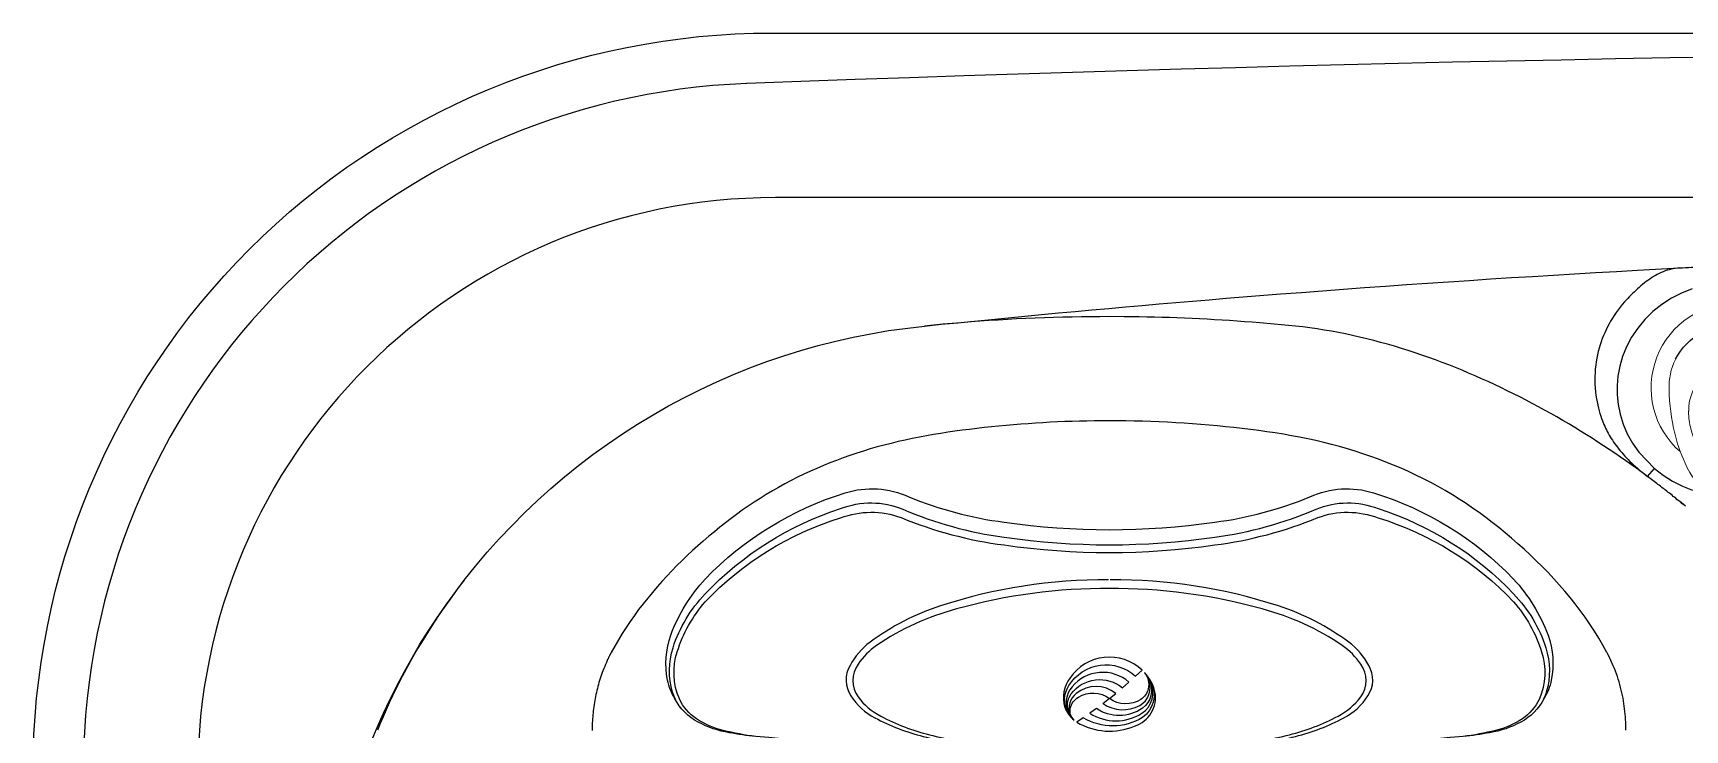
# Model space of a CAD drawing. Extents: x 832 to 912, y 781 to 934.
# Drawn here: x 832.36 to 859.19, y 879.35 to 890.68 of the extents above; entities that cross this region are included whole.
import ezdxf

# ---------------------------------------------------------------- set-up
doc = ezdxf.new("R2010")
doc.units = 0
doc.header["$MEASUREMENT"] = 0
for name, color, linetype in [('1', 4, 'Continuous'), ('1_CYAN', 4, 'Continuous'), ('2', 2, 'Continuous'), ('SPA', 2, 'Continuous')]:
    doc.layers.add(name, color=color, linetype=linetype)

# ---------------------------------------------------------------- blocks, each defined once
blk = doc.blocks.new('72')
at = {"color": 4, "linetype": 'Continuous', "lineweight": 15}
for start, end in [(220.7492, 142.9494), (165.1969, 197.8132)]:
    blk.add_arc((0, 0), 1.375, start, end, dxfattribs=at)
at = {"layer": '1', "linetype": 'Continuous', "lineweight": 15}
blk.add_line((-1.521, -0.646), (-1.523, -0.644), dxfattribs=at)
at = {"layer": '1', "linetype": 'Continuous', "lineweight": 15, "flags": 128}
blk.add_lwpolyline([(-0.81, 0.621), (-0.905, 0.587), (-0.999, 0.549), (-1.092, 0.505), (-1.181, 0.456), (-1.267, 0.4), (-1.347, 0.337), (-1.405, 0.282), (-1.457, 0.221), (-1.487, 0.176), (-1.512, 0.128), (-1.531, 0.077), (-1.544, 0.02), (-1.546, -0.039), (-1.539, -0.097), (-1.522, -0.153), (-1.5, -0.203), (-1.472, -0.25), (-1.44, -0.294), (-1.381, -0.359), (-1.315, -0.416), (-1.244, -0.468), (-1.149, -0.525), (-1.05, -0.576), (-0.948, -0.619), (-0.844, -0.658)], dxfattribs=at)
at = {"layer": '1', "linetype": 'Continuous', "lineweight": 15}
for centre, radius, start, end in [((-0.187, -1.448), 2.451, 102.0442, 114.7624), ((0.104, -2.603), 3.642, 92.0665, 102.7282), ((0.021, 0.084), 0.954, 70.8918, 92.891), ((-0.734, -0.399), 1.272, 112.1545, 143.4931), ((-0.148, 0), 0.873, 137.3551, 181.5716), ((-1.223, -0.024), 0.655, 144.4276, 215.6266), ((-0.141, -0.046), 0.88, 178.584, 220.1541), ((-0.741, 0.343), 1.261, 216.4207, 247.5271), ((-0.154, 1.5), 2.557, 245.294, 257.3674), ((0.073, 2.388), 3.473, 256.4351, 268.374), ((0.016, -0.096), 0.988, 267.5789, 296.8901)]:
    blk.add_arc(centre, radius, start, end, dxfattribs=at)
at = {"layer": '1'}
for centre, radius, start, end in [((-0.036, -0.025), 1.076, 297.6393, 69.9241), ((-0.802, 0.605), 0.0177, 309.977, 117.7542), ((-0.836, -0.631), 0.028, 253.5221, 38.0725)]:
    blk.add_arc(centre, radius, start, end, dxfattribs=at)
at = {"layer": '1', "color": 3, "linetype": 'Continuous', "lineweight": 15}
for points, knots in [([(-0.605, -0.743), (-0.647, -0.733), (-0.729, -0.712), (-0.85, -0.673), (-0.969, -0.629), (-1.086, -0.577), (-1.185, -0.524), (-1.266, -0.473), (-1.331, -0.426), (-1.391, -0.373), (-1.446, -0.315), (-1.494, -0.251), (-1.526, -0.192), (-1.545, -0.142), (-1.556, -0.103), (-1.563, -0.064), (-1.566, -0.024), (-1.564, 0.016), (-1.557, 0.056), (-1.546, 0.094), (-1.527, 0.144), (-1.495, 0.202), (-1.446, 0.266), (-1.391, 0.324), (-1.33, 0.376), (-1.266, 0.423), (-1.185, 0.475), (-1.087, 0.528), (-0.971, 0.58), (-0.851, 0.625), (-0.73, 0.663), (-0.648, 0.684), (-0.607, 0.694)], [0, 0, 0, 0, 0.049918, 0.099848, 0.149772, 0.199708, 0.249758, 0.281163, 0.312549, 0.343847, 0.375097, 0.406409, 0.43777, 0.453463, 0.469146, 0.48481, 0.500452, 0.516071, 0.531676, 0.547279, 0.562891, 0.594116, 0.625338, 0.65655, 0.687781, 0.719016, 0.750242, 0.800203, 0.850202, 0.900166, 0.950083, 1, 1, 1, 1]), ([(-0.607, 0.694), (-0.587, 0.699), (-0.548, 0.707), (-0.508, 0.711), (-0.488, 0.713)], [0, 0, 0, 0, 0.499996, 1, 1, 1, 1]), ([(-0.432, 0.718), (-0.441, 0.717), (-0.46, 0.716), (-0.479, 0.714), (-0.488, 0.713)], [0, 0, 0, 0, 0.503897, 1, 1, 1, 1]), ([(-0.302, 0.718), (-0.325, 0.719), (-0.368, 0.721), (-0.411, 0.719), (-0.432, 0.718)], [0, 0, 0, 0, 0.515264, 1, 1, 1, 1]), ([(-0.029, 0.638), (-0.052, 0.649), (-0.097, 0.671), (-0.163, 0.693), (-0.225, 0.708), (-0.265, 0.714), (-0.284, 0.716)], [0, 0, 0, 0, 0.2871549, 0.5493861, 0.7868935, 1, 1, 1, 1]), ([(0.36, -0.024), (0.359, 0.002), (0.358, 0.054), (0.345, 0.133), (0.33, 0.192), (0.317, 0.232), (0.31, 0.252), (0.302, 0.272), (0.293, 0.293), (0.284, 0.313), (0.274, 0.333), (0.257, 0.365), (0.23, 0.407), (0.191, 0.46), (0.145, 0.511), (0.092, 0.559), (0.034, 0.602), (-0.008, 0.626), (-0.029, 0.638)], [0, 0, 0, 0, 0.095821, 0.193894, 0.294492, 0.320678, 0.347244, 0.374185, 0.401486, 0.429141, 0.457148, 0.485334, 0.563526, 0.642838, 0.730397, 0.819135, 0.909028, 1, 1, 1, 1]), ([(-0.031, -0.684), (-0.01, -0.672), (0.032, -0.65), (0.089, -0.608), (0.143, -0.56), (0.184, -0.515), (0.216, -0.474), (0.24, -0.44), (0.261, -0.405), (0.28, -0.37), (0.294, -0.339), (0.305, -0.314), (0.321, -0.272), (0.341, -0.206), (0.357, -0.114), (0.359, -0.054), (0.36, -0.024)], [0, 0, 0, 0, 0.089465, 0.177985, 0.265807, 0.356658, 0.40795, 0.458748, 0.509015, 0.558748, 0.607996, 0.633599, 0.659069, 0.775989, 0.88959, 1, 1, 1, 1]), ([(-0.469, -0.763), (-0.492, -0.761), (-0.538, -0.758), (-0.583, -0.748), (-0.605, -0.743)], [0, 0, 0, 0, 0.500007, 1, 1, 1, 1]), ([(-0.469, -0.763), (-0.458, -0.763), (-0.435, -0.765), (-0.412, -0.765), (-0.4, -0.765)], [0, 0, 0, 0, 0.497126, 1, 1, 1, 1]), ([(-0.283, -0.76), (-0.263, -0.758), (-0.223, -0.752), (-0.162, -0.737), (-0.096, -0.715), (-0.053, -0.695), (-0.031, -0.684)], [0, 0, 0, 0, 0.219659, 0.459288, 0.719297, 1, 1, 1, 1])]:
    blk.add_open_spline(points, degree=3, knots=knots, dxfattribs=at)
for points in [[(-0.302, 0.718), (-0.284, 0.716)], [(-0.4, -0.765), (-0.303, -0.762)]]:
    blk.add_open_spline(points, degree=1, dxfattribs=at)
at = {"layer": '1', "linetype": 'Continuous', "lineweight": 15}
blk.add_open_spline([(-0.283, -0.76), (-0.303, -0.762)], degree=1, dxfattribs=at)
blk = doc.blocks.new('Pillow07')
at = {"layer": '1_CYAN', "color": 4, "linetype": 'Continuous'}
blk.add_lwpolyline([(-2.358, -0.87, -0.006603), (-5.745, -0.616, -0.021924), (-6.178, -0.554, -0.081502), (-6.683, -0.382, -0.155149), (-7.057, -0.002, -0.083013), (-7.178, 0.3, -0.136326), (-7.125, 1.034, -0.096778), (-6.565, 1.944, -0.127397), (-4.291, 3.344, -0.186872), (-3.258, 3.28, 0.065625), (-1.71, 2.868, 0.071435), (1.71, 2.868, 0.065625), (3.258, 3.28, -0.186872), (4.291, 3.344, -0.127397), (6.565, 1.944, -0.096778), (7.125, 1.034, -0.136326), (7.178, 0.3, -0.083013), (7.057, -0.002, -0.155149), (6.683, -0.382, -0.081502), (6.178, -0.554, -0.021924), (5.745, -0.616, -0.006603), (2.358, -0.87, -0.02343)], format="xyb", close=True, dxfattribs=at)
at = {"layer": '1_CYAN', "color": 3, "linetype": 'Continuous'}
for points in [[(-7.051, -0.007, -0.035917), (-7.097, 0.106, -0.150356), (-7.089, 0.827, -0.114334), (-6.565, 1.702, -0.12673), (-4.367, 3.088, -0.194366), (-3.357, 3.079, 0.069606), (-1.71, 2.626, 0.073636), (1.71, 2.626, 0.069606), (3.357, 3.079, -0.194366), (4.367, 3.088, -0.12673), (6.565, 1.702, -0.114334), (7.089, 0.827, -0.150356), (7.097, 0.106, -0.034443), (7.053, -0.003)], [(-5.745, -0.616, -0.03429), (-6.274, -0.516, -0.087533), (-6.708, -0.327, -0.132713), (-6.986, -0.006, -0.179167), (-7.021, 0.761, -0.10283), (-6.565, 1.573, -0.130003), (-4.366, 2.938, -0.182201), (-3.385, 2.942, 0.065189), (-1.71, 2.497, 0.071467), (1.71, 2.497, 0.065189), (3.385, 2.942, -0.182201), (4.366, 2.938, -0.130003), (6.565, 1.573, -0.10283), (7.021, 0.761, -0.179167), (6.986, -0.006, -0.132713), (6.708, -0.327, -0.087533), (6.274, -0.516, -0.03429), (5.745, -0.616)], [(-0.014, 1.929, 0.082097), (-2.745, 1.506, 0.081749), (-3.889, 0.917, 0.10997), (-4.213, 0.537, 0.288824), (-4.2, 0.045, 0.128848), (-3.81, -0.311, 0.064282), (-3.023, -0.615, 0.029904), (-2.157, -0.782, 0.020061), (-1.104, -0.879, 0.013811), (0, -0.907, 0.013811), (1.104, -0.879, 0.020061), (2.157, -0.782, 0.029904), (3.023, -0.615, 0.064282), (3.81, -0.311, 0.128848), (4.2, 0.045, 0.288824), (4.213, 0.537, 0.10997), (3.889, 0.917, 0.081749), (2.745, 1.506, 0.082097), (0.014, 1.929)], [(0.011, 1.79, 0.069931), (-2.482, 1.457, 0.085576), (-3.783, 0.864, 0.092534), (-4.083, 0.559, 0.328712), (-4.083, 0.027, 0.110973), (-3.715, -0.285, 0.062647), (-2.923, -0.588, 0.030211), (-2.047, -0.756, 0.019896), (-1.004, -0.852, 0.013777), (0, -0.878, 0.013777), (1.004, -0.852, 0.019896), (2.047, -0.756, 0.030211), (2.923, -0.588, 0.062647), (3.715, -0.285, 0.110973), (4.083, 0.027, 0.328712), (4.083, 0.559, 0.092534), (3.783, 0.864, 0.085576), (2.482, 1.457, 0.069931), (-0.011, 1.79)], [(-0.673, -0.235, -0.282153), (-0.657, 0.213, -0.468167), (0.424, 0.365), (0.53, 0.464, 0.460953), (-0.64, 0.337, 0.238725), (-0.726, -0.14, 0.137161), (-0.575, -0.35, 0.261069), (-0.572, -0.35, 0.46986), (-0.572, -0.349, -0.265453), (-0.636, -0.154, -0.195188), (-0.504, 0.022, -0.314105), (0, 0), (0.103, 0.084, 0.355977), (-0.538, 0.084, 0.328478), (-0.641, -0.257, -0.416518), (-0.642, -0.26, -0.387302), (-0.648, -0.259, -0.279485), (-0.621, 0.078, -0.429748), (0.212, 0.176), (0.318, 0.268, 0.422176), (-0.607, 0.19, 0.293997), (-0.668, -0.234, -0.469659), (-0.669, -0.236, -0.320928), (-0.673, -0.236)], [(-0.103, -0.081, 0.285107), (0.492, -0.111, 0.365107), (0.641, 0.3, -0.389885), (0.642, 0.303, -0.434748), (0.648, 0.302, -0.361319), (0.536, -0.156, -0.307672), (-0.212, -0.163), (-0.318, -0.239, 0.290786), (0.528, -0.239, 0.371252), (0.668, 0.272, -0.388988), (0.669, 0.275, -0.244043), (0.673, 0.274, -0.383995), (0.537, -0.307, -0.280367), (-0.424, -0.313), (-0.53, -0.383, 0.237756), (0.409, -0.447, 0.379998), (0.74, 0.108, 0.130298), (0.575, 0.42, 0.419454), (0.572, 0.419, 0.370938), (0.572, 0.418, -0.227085), (0.632, 0.16, -0.183703), (0.51, -0.012, -0.310404), (0, 0), (-0.106, -0.083)]]:
    blk.add_lwpolyline(points, format="xyb", dxfattribs=at)
blk = doc.blocks.new('2010SOVEREIGN')
at = {"layer": '1', "color": 3}
blk.add_line((67.597, 90.03), (12.061, 90.03), dxfattribs=at)
for centre, radius, start, end in [((39.827, -655.505), 747.922, 87.836622, 92.163457), ((12.015, 80.692), 11.2, 92.1635, 178.0738), ((12.061, 80.643), 9.387, 90, 180)]:
    blk.add_arc(centre, radius, start, end, dxfattribs=at)
at = {"layer": 'SPA', "color": 3, "linetype": 'Continuous'}
blk.add_line((26.226, 85.498), (26.341, 85.627), dxfattribs=at)
at = {"layer": 'SPA', "color": 4}
blk.add_lwpolyline([(12, 92.705), (67.658, 92.705, -0.414214), (79.658, 80.705), (79.658, 12, -0.414214), (67.658, 0), (12, 0, -0.414214), (0, 12), (0, 80.705, -0.414214)], format="xyb", close=True, dxfattribs=at)
at = {"layer": 'SPA', "color": 2, "linetype": 'Continuous'}
for points in [[(19.926, 88.437), (20.266, 88.464), (20.607, 88.49), (20.948, 88.516), (21.288, 88.542), (21.629, 88.567), (21.97, 88.591), (22.311, 88.615), (22.652, 88.639), (22.993, 88.662), (23.334, 88.685), (23.675, 88.707), (24.016, 88.729), (24.357, 88.75), (24.698, 88.771), (25.039, 88.792), (25.38, 88.812), (25.721, 88.831), (26.062, 88.85), (26.745, 88.887)], [(26.745, 88.887), (26.794, 88.889), (26.843, 88.892), (26.892, 88.894), (26.94, 88.897), (26.989, 88.899), (27.038, 88.902), (27.087, 88.904), (27.136, 88.907), (27.185, 88.909), (27.233, 88.912), (27.282, 88.914), (27.331, 88.917), (27.38, 88.919), (27.429, 88.921), (27.478, 88.924), (27.526, 88.926), (27.575, 88.929), (27.624, 88.931), (27.722, 88.936)], [(14.479, 87.942), (14.751, 87.97), (15.023, 87.997), (15.295, 88.024), (15.567, 88.051), (15.84, 88.077), (16.112, 88.103), (16.384, 88.129), (16.656, 88.155), (16.929, 88.18), (17.201, 88.205), (17.473, 88.229), (17.746, 88.253), (18.018, 88.277), (18.291, 88.301), (18.563, 88.324), (18.836, 88.348), (19.108, 88.37), (19.381, 88.393), (19.926, 88.437)], [(7.006, 83.813), (7.189, 84.041), (7.379, 84.265), (7.574, 84.483), (7.776, 84.696), (7.982, 84.904), (8.195, 85.105), (8.413, 85.301), (8.635, 85.491), (8.863, 85.675), (9.096, 85.853), (9.333, 86.024), (9.575, 86.189), (9.821, 86.347), (10.071, 86.499), (10.325, 86.644), (10.582, 86.782), (10.843, 86.913), (11.108, 87.036), (11.376, 87.153), (11.646, 87.262), (11.92, 87.364), (12.196, 87.458), (12.475, 87.546), (12.756, 87.625), (13.039, 87.697), (13.324, 87.762), (13.61, 87.818), (13.899, 87.868), (14.479, 87.942)], [(5.493, 81.185), (5.59, 81.419), (5.693, 81.65), (5.801, 81.879), (5.914, 82.106), (6.032, 82.329), (6.156, 82.55), (6.285, 82.769), (6.419, 82.984), (6.559, 83.196), (6.703, 83.405), (7.006, 83.813)]]:
    blk.add_lwpolyline(points, dxfattribs=at)
at = {"layer": 'SPA', "color": 3, "linetype": 'Continuous'}
for points in [[(26.745, 88.887), (26.711, 88.884), (26.677, 88.88), (26.643, 88.874), (26.609, 88.867), (26.576, 88.858), (26.543, 88.848), (26.511, 88.837), (26.479, 88.824), (26.447, 88.81), (26.416, 88.796), (26.385, 88.78), (26.354, 88.763), (26.323, 88.745), (26.293, 88.726), (26.263, 88.706), (26.234, 88.685), (26.204, 88.664), (26.176, 88.642), (26.147, 88.619), (26.119, 88.595), (26.091, 88.571), (26.063, 88.546), (26.036, 88.521), (26.009, 88.495), (25.982, 88.469), (25.956, 88.443), (25.93, 88.416), (25.904, 88.389), (25.854, 88.334)], [(26.949, 88.548), (26.78, 88.479), (26.615, 88.394), (26.46, 88.293), (26.315, 88.177), (26.183, 88.048), (26.067, 87.909), (25.967, 87.761), (25.885, 87.606), (25.82, 87.448), (25.774, 87.289), (25.744, 87.13), (25.731, 86.975), (25.732, 86.823), (25.748, 86.667), (25.781, 86.508), (25.831, 86.349), (25.898, 86.191), (25.984, 86.038), (26.087, 85.891), (26.341, 85.627)], [(25.854, 88.334), (25.817, 88.292), (25.781, 88.249), (25.748, 88.205), (25.715, 88.16), (25.684, 88.115), (25.655, 88.069), (25.627, 88.023), (25.601, 87.976), (25.576, 87.929), (25.553, 87.882), (25.531, 87.834), (25.51, 87.786), (25.491, 87.737), (25.473, 87.688), (25.457, 87.637), (25.441, 87.585), (25.427, 87.531), (25.414, 87.476), (25.403, 87.42), (25.393, 87.363), (25.385, 87.305), (25.378, 87.245), (25.374, 87.185), (25.371, 87.123), (25.371, 87.06), (25.372, 86.997), (25.376, 86.935), (25.381, 86.875), (25.388, 86.817), (25.397, 86.761), (25.406, 86.708), (25.417, 86.657), (25.429, 86.608), (25.441, 86.562), (25.454, 86.518), (25.467, 86.477), (25.48, 86.439), (25.493, 86.403), (25.519, 86.341)], [(17.481, 88.095), (17.331, 88.094), (17.18, 88.093), (17.03, 88.091), (16.88, 88.089), (16.729, 88.085), (16.579, 88.081), (16.429, 88.076), (16.279, 88.07), (16.128, 88.064), (15.978, 88.057), (15.828, 88.049), (15.678, 88.04), (15.528, 88.03), (15.378, 88.02), (15.228, 88.009), (15.078, 87.997), (14.928, 87.985), (14.778, 87.971), (14.479, 87.942)], [(19.926, 87.994), (19.804, 88.004), (19.682, 88.013), (19.56, 88.022), (19.438, 88.03), (19.316, 88.038), (19.193, 88.045), (19.071, 88.052), (18.949, 88.058), (18.827, 88.064), (18.704, 88.07), (18.582, 88.074), (18.46, 88.079), (18.338, 88.082), (18.215, 88.086), (18.093, 88.088), (17.97, 88.091), (17.848, 88.092), (17.726, 88.094), (17.481, 88.095)], [(26.226, 85.498), (26.14, 85.561), (26.053, 85.625), (25.965, 85.687), (25.876, 85.75), (25.787, 85.812), (25.696, 85.874), (25.605, 85.935), (25.513, 85.996), (25.421, 86.057), (25.327, 86.117), (25.233, 86.176), (25.138, 86.235), (25.043, 86.293), (24.946, 86.351), (24.85, 86.408), (24.752, 86.464), (24.654, 86.52), (24.555, 86.575), (24.455, 86.63), (24.355, 86.683), (24.254, 86.736), (24.153, 86.789), (24.051, 86.84), (23.948, 86.891), (23.845, 86.941), (23.741, 86.99), (23.637, 87.039), (23.532, 87.086), (23.426, 87.132), (23.32, 87.178), (23.214, 87.223), (23.106, 87.267), (22.999, 87.309), (22.89, 87.351), (22.781, 87.392), (22.672, 87.432), (22.562, 87.47), (22.451, 87.508), (22.34, 87.544), (22.229, 87.579), (22.117, 87.613), (22.004, 87.645), (21.891, 87.677), (21.778, 87.707), (21.664, 87.735), (21.55, 87.763), (21.436, 87.789), (21.321, 87.813), (21.206, 87.836), (21.091, 87.857), (20.975, 87.877), (20.859, 87.895), (20.743, 87.912), (20.627, 87.927), (20.51, 87.94), (20.393, 87.951), (20.276, 87.963), (20.16, 87.974), (19.926, 87.994)], [(26.341, 85.627), (26.482, 85.518), (26.634, 85.422), (26.793, 85.341), (26.957, 85.275)], [(17.48, 86.401), (17.36, 86.401), (17.24, 86.4), (17.12, 86.398), (17, 86.395), (16.881, 86.392), (16.761, 86.388), (16.641, 86.383), (16.522, 86.377), (16.402, 86.37), (16.283, 86.363), (16.163, 86.355), (16.044, 86.347), (15.925, 86.337), (15.806, 86.327), (15.686, 86.316), (15.567, 86.304), (15.448, 86.291), (15.329, 86.277), (15.211, 86.263), (15.093, 86.248), (14.976, 86.232), (14.86, 86.216), (14.744, 86.198), (14.629, 86.179), (14.513, 86.159), (14.398, 86.137), (14.282, 86.114), (14.167, 86.089), (14.053, 86.063), (13.939, 86.035), (13.826, 86.006), (13.713, 85.976), (13.601, 85.944), (13.49, 85.91), (13.38, 85.875), (13.27, 85.838), (13.161, 85.799), (13.053, 85.759), (12.946, 85.717), (12.839, 85.674), (12.733, 85.629), (12.628, 85.582), (12.523, 85.533), (12.419, 85.483), (12.316, 85.43), (12.213, 85.376), (12.112, 85.32), (12.011, 85.263), (11.911, 85.203), (11.811, 85.141), (11.713, 85.078), (11.615, 85.012), (11.521, 84.947), (11.43, 84.881), (11.341, 84.815), (11.25, 84.745), (11.159, 84.673), (11.068, 84.599), (10.977, 84.524), (10.888, 84.447), (10.8, 84.369), (10.713, 84.291), (10.627, 84.211), (10.543, 84.13), (10.46, 84.048), (10.378, 83.964), (10.297, 83.878), (10.217, 83.791), (10.138, 83.702), (10.061, 83.612), (9.985, 83.52), (9.911, 83.427), (9.838, 83.333), (9.768, 83.237), (9.699, 83.14), (9.633, 83.042), (9.569, 82.942), (9.508, 82.841), (9.393, 82.637)], [(25.567, 82.637), (25.502, 82.754), (25.434, 82.871), (25.363, 82.985), (25.288, 83.098), (25.211, 83.209), (25.132, 83.318), (25.051, 83.425), (24.967, 83.53), (24.881, 83.633), (24.793, 83.735), (24.702, 83.835), (24.61, 83.934), (24.515, 84.032), (24.419, 84.127), (24.321, 84.221), (24.221, 84.314), (24.12, 84.404), (24.018, 84.493), (23.914, 84.581), (23.809, 84.666), (23.704, 84.749), (23.598, 84.83), (23.492, 84.909), (23.385, 84.984), (23.278, 85.057), (23.168, 85.129), (23.056, 85.199), (22.94, 85.267), (22.823, 85.334), (22.704, 85.399), (22.585, 85.46), (22.465, 85.519), (22.344, 85.576), (22.223, 85.63), (22.101, 85.682), (21.978, 85.732), (21.854, 85.779), (21.729, 85.824), (21.604, 85.867), (21.478, 85.907), (21.351, 85.946), (21.224, 85.982), (21.095, 86.017), (20.966, 86.049), (20.837, 86.079), (20.706, 86.108), (20.575, 86.134), (20.443, 86.159), (20.311, 86.182), (20.178, 86.204), (20.044, 86.224), (19.91, 86.242), (19.776, 86.259), (19.642, 86.276), (19.508, 86.291), (19.373, 86.305), (19.239, 86.319), (19.104, 86.331), (18.969, 86.342), (18.834, 86.353), (18.699, 86.362), (18.564, 86.37), (18.428, 86.378), (18.293, 86.384), (18.157, 86.389), (18.022, 86.394), (17.886, 86.397), (17.751, 86.399), (17.48, 86.401)], [(25.519, 86.341), (25.531, 86.313), (25.544, 86.284), (25.558, 86.256), (25.572, 86.228), (25.587, 86.199), (25.603, 86.171), (25.62, 86.142), (25.638, 86.114), (25.656, 86.085), (25.675, 86.057), (25.695, 86.028), (25.716, 86), (25.737, 85.971), (25.76, 85.943), (25.783, 85.914), (25.807, 85.885), (25.832, 85.857), (25.858, 85.828), (25.884, 85.8), (25.912, 85.771), (25.94, 85.743), (25.97, 85.714), (26, 85.686), (26.031, 85.658), (26.063, 85.63), (26.095, 85.602), (26.127, 85.575), (26.16, 85.548), (26.226, 85.498)], [(26.745, 85.093), (26.725, 85.109), (26.705, 85.125), (26.685, 85.142), (26.665, 85.158), (26.644, 85.174), (26.624, 85.191), (26.604, 85.207), (26.583, 85.223), (26.563, 85.239), (26.542, 85.256), (26.521, 85.272), (26.501, 85.288), (26.48, 85.304), (26.459, 85.32), (26.438, 85.337), (26.417, 85.353), (26.396, 85.369), (26.375, 85.385), (26.354, 85.401), (26.333, 85.417), (26.312, 85.433), (26.29, 85.449), (26.269, 85.466), (26.226, 85.498)], [(26.745, 85.093), (26.76, 85.08), (26.775, 85.068), (26.791, 85.057), (26.806, 85.045), (26.821, 85.034), (26.836, 85.024)], [(26.842, 85.012), (26.745, 85.093)], [(7.006, 83.813), (6.903, 83.679), (6.803, 83.543), (6.704, 83.405), (6.608, 83.267), (6.514, 83.126), (6.423, 82.985), (6.335, 82.843), (6.251, 82.704), (6.172, 82.567), (6.098, 82.433), (6.027, 82.303), (5.961, 82.175), (5.899, 82.051), (5.84, 81.931), (5.785, 81.815), (5.734, 81.702), (5.685, 81.591), (5.638, 81.481), (5.594, 81.373)], [(9.328, 82.507), (9.313, 82.475), (9.299, 82.443), (9.286, 82.41), (9.272, 82.378), (9.26, 82.346), (9.247, 82.313), (9.236, 82.28), (9.224, 82.248), (9.214, 82.215), (9.203, 82.182), (9.193, 82.15), (9.184, 82.117), (9.175, 82.084), (9.167, 82.052), (9.158, 82.019), (9.151, 81.986), (9.144, 81.954), (9.137, 81.921), (9.124, 81.856)], [(9.393, 82.637), (9.389, 82.631), (9.386, 82.624), (9.382, 82.618), (9.379, 82.611), (9.376, 82.605), (9.372, 82.598), (9.369, 82.592), (9.366, 82.586), (9.363, 82.579), (9.359, 82.573), (9.356, 82.566), (9.353, 82.56), (9.35, 82.553), (9.347, 82.547), (9.343, 82.54), (9.34, 82.534), (9.337, 82.527), (9.334, 82.52), (9.328, 82.507)], [(25.632, 82.507), (25.629, 82.513), (25.625, 82.52), (25.622, 82.526), (25.619, 82.533), (25.616, 82.54), (25.613, 82.546), (25.61, 82.553), (25.607, 82.559), (25.603, 82.566), (25.6, 82.572), (25.597, 82.579), (25.594, 82.585), (25.59, 82.592), (25.587, 82.598), (25.584, 82.605), (25.58, 82.611), (25.577, 82.618), (25.574, 82.624), (25.567, 82.637)], [(25.876, 81.371), (25.876, 81.415), (25.875, 81.458), (25.874, 81.502), (25.871, 81.546), (25.868, 81.59), (25.865, 81.634), (25.86, 81.677), (25.855, 81.72), (25.849, 81.764), (25.843, 81.807), (25.836, 81.851), (25.828, 81.894), (25.819, 81.938), (25.81, 81.982), (25.799, 82.026), (25.788, 82.069), (25.776, 82.113), (25.764, 82.157), (25.75, 82.201), (25.736, 82.245), (25.721, 82.289), (25.705, 82.333), (25.688, 82.376), (25.67, 82.42), (25.632, 82.507)], [(25.636, 82.497), (25.636, 82.497), (25.636, 82.498), (25.635, 82.498), (25.635, 82.499), (25.635, 82.499), (25.635, 82.5), (25.635, 82.5), (25.634, 82.501), (25.634, 82.501), (25.634, 82.502), (25.634, 82.502), (25.633, 82.503), (25.633, 82.503), (25.633, 82.504), (25.633, 82.504), (25.633, 82.505), (25.632, 82.505), (25.632, 82.506), (25.632, 82.507)], [(9.124, 81.856), (9.119, 81.822), (9.113, 81.789), (9.109, 81.755), (9.104, 81.722), (9.1, 81.688), (9.097, 81.655), (9.093, 81.622), (9.091, 81.589), (9.088, 81.557), (9.086, 81.524), (9.085, 81.492), (9.084, 81.46), (9.083, 81.429), (9.083, 81.397), (9.083, 81.366)]]:
    blk.add_lwpolyline(points, dxfattribs=at)
at = {"layer": '1', "xscale": -1, "rotation": 270}
blk.add_blockref('72', (27.659, 86.938), dxfattribs=at)
at = {"layer": '2', "linetype": 'Continuous'}
blk.add_blockref('Pillow07', (17.485, 81.886), dxfattribs=at)

msp = doc.modelspace()

# ---------------------------------------------------------------- block references
at = {"layer": '1'}
msp.add_blockref('2010SOVEREIGN', (832.36, 797.97), dxfattribs=at)

doc.saveas('drawing.dxf')
